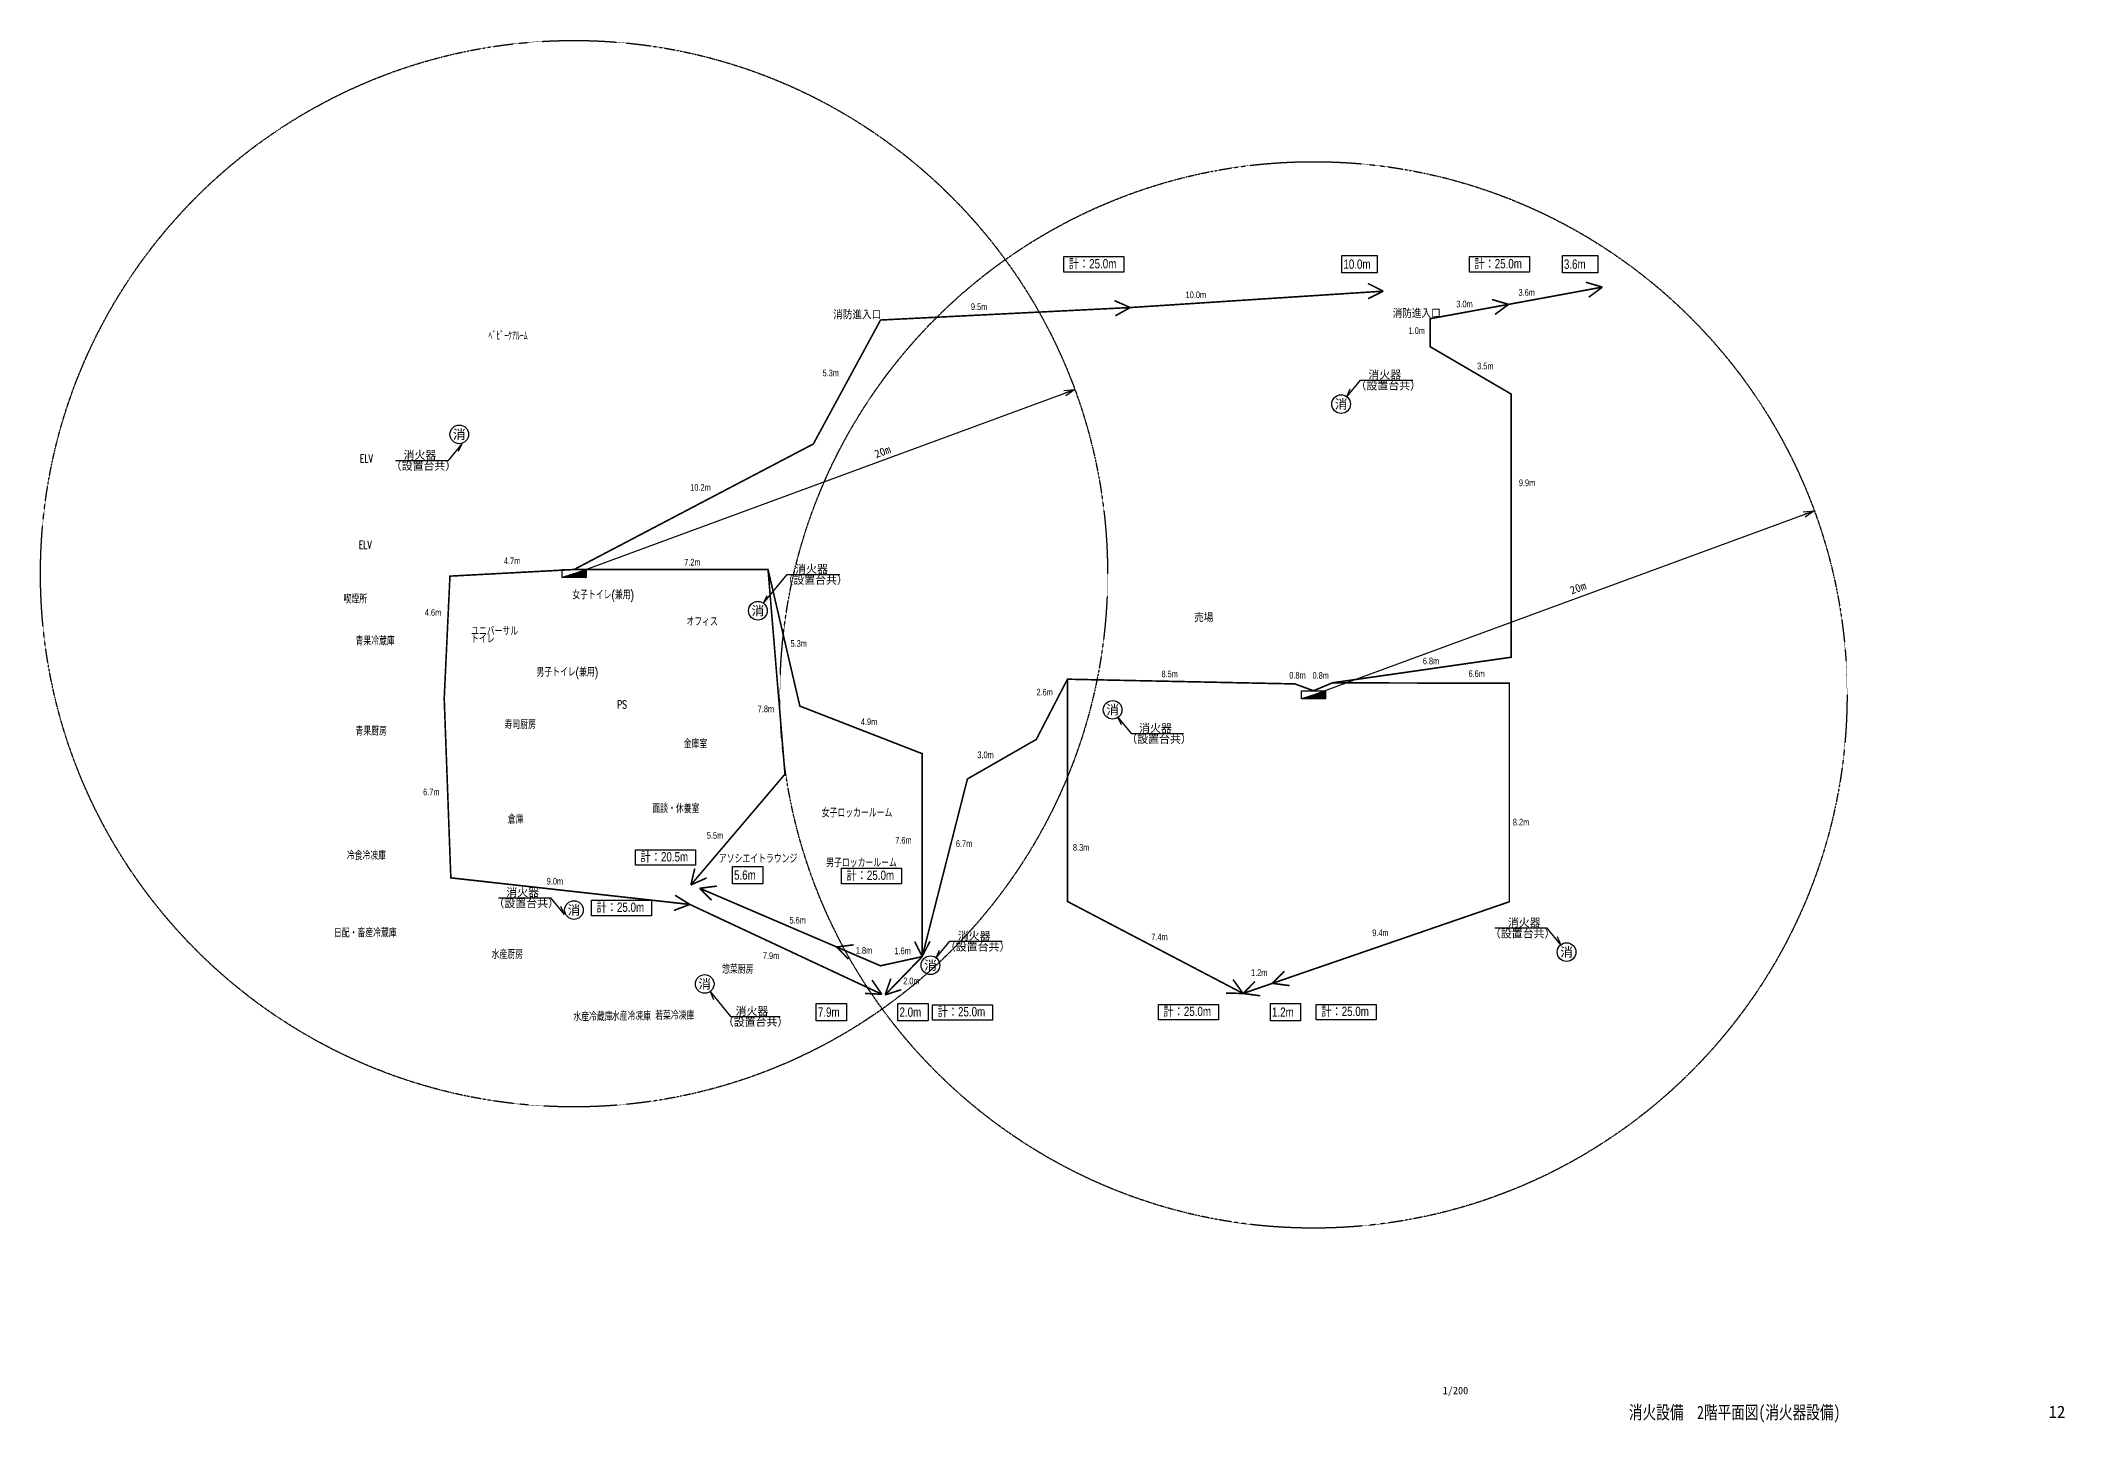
# Model space of a CAD drawing. Header units: millimetres. Extents: x -150 to 175142, y -150 to 58900.
# Drawn here: x 99270 to 175142, y 1672 to 53511 of the extents above; entities that cross this region are included whole.
import ezdxf
from ezdxf.enums import TextEntityAlignment as Align

# ---------------------------------------------------------------- set-up
doc = ezdxf.new("R2010")
doc.units = ezdxf.units.MM
doc.header["$LTSCALE"] = 0.2
doc.linetypes.add('PHANTOM2', pattern=[1.25, 0.625, -0.125, 0.125, -0.125, 0.125, -0.125])
for name, color, linetype in [('10機器､器具', 2, 'Continuous'), ('3-3', 7, 'Continuous'), ('91引出線､表', 7, 'Continuous'), ('A_室名', 8, 'Continuous'), ('枠内記述', 3, 'Continuous')]:
    doc.layers.add(name, color=color, linetype=linetype)
doc.styles.add('ROMANS', font='romans.shx', dxfattribs={"bigfont": 'bigfont.shx'})
doc.styles.get("Standard").update_dxf_attribs({"font": 'simplex.shx', "width": 0.8, "bigfont": 'extfont2.shx'})
doc.styles.add('STYLE1', font='MS Gothic.ttf')
doc.styles.add('ゴシック', font='MS Gothic.ttf', dxfattribs={"height": 4})
doc.styles.add('丸ゴチック', font='HGRSMP.TTF')

# ---------------------------------------------------------------- blocks, each defined once
blk = doc.blocks.new('消火器')
at = {"layer": '10機器､器具', "linetype": 'Continuous', "lineweight": -3}
blk.add_circle((0, 0), 350, dxfattribs=at)
at = {"layer": '10機器､器具', "color": 3, "linetype": 'Continuous', "lineweight": -3, "style": 'STYLE1'}
blk.add_text('消', height=350, dxfattribs=at).set_placement((0, 0), align=Align.MIDDLE_CENTER)
blk = doc.blocks.new('補助散水栓')
at = {"layer": '10機器､器具'}
h = blk.add_hatch(dxfattribs=at)
h.set_pattern_fill('ANSI31', color=256, scale=100, style=0)
h.set_pattern_definition([(45, (-29529.789, -20016.6), (-8.8388348, 8.8388348), [])])
h.paths.add_polyline_path([(375, -119.73875), (375, 119.73875), (-375, -119.73875)])
blk.add_line((375, 119.73875), (-375, -119.73875), dxfattribs=at)
blk.add_lwpolyline([(-375, -119.73875), (-375, 130.26125), (375, 130.26125), (375, -119.73875)], close=True, dxfattribs=at)
blk = doc.blocks.new('_Open30')
at = {"color": 0, "linetype": 'ByBlock', "lineweight": -2}
for p, q in [((-1, 0.27), (0, 0)), ((0, 0), (-1, -0.27)), ((0, 0), (-1, 0))]:
    blk.add_line(p, q, dxfattribs=at)

msp = doc.modelspace()

# ---------------------------------------------------------------- linework, layer by layer
at = {"layer": '10機器､器具', "color": 7}
for p, q in [((119270, 33511), (138040, 40415)), ((146990, 28964), (165760, 35868))]:
    msp.add_line(p, q, dxfattribs=at)
at = {"layer": '10機器､器具', "color": 1, "true_color": 0xff0000}
for points in [[(137628, 45402), (139878, 45402), (139878, 44820), (137628, 44820)], [(152832, 45402), (155081, 45402), (155081, 44820), (152832, 44820)], [(121578, 23155), (123827, 23155), (123827, 22573), (121578, 22573)], [(129297, 22465), (131547, 22465), (131547, 21883), (129297, 21883)], [(119928, 21265), (122177, 21265), (122177, 20683), (119928, 20683)], [(132712, 17343), (134962, 17343), (134962, 16761), (132712, 16761)], [(141178, 17358), (143427, 17358), (143427, 16776), (141178, 16776)], [(147096, 17358), (149345, 17358), (149345, 16776), (147096, 16776)]]:
    msp.add_lwpolyline(points, close=True, dxfattribs=at)
at = {"layer": '10機器､器具', "color": 5, "true_color": 0x0000ff}
for points in [[(148053, 45440), (149376, 45440), (149376, 44796), (148053, 44796)], [(156319, 45440), (157642, 45440), (157642, 44796), (156319, 44796)], [(125211, 22527), (126342, 22527), (126342, 21883), (125211, 21883)], [(128353, 17384), (129484, 17384), (129484, 16740), (128353, 16740)], [(131413, 17384), (132544, 17384), (132544, 16740), (131413, 16740)], [(145376, 17384), (146507, 17384), (146507, 16740), (145376, 16740)]]:
    msp.add_lwpolyline(points, close=True, dxfattribs=at)
at = {"layer": '10機器､器具', "color": 5, "true_color": 0x0000ff, "const_width": 60}
for points in [[(140104, 43492), (149607, 44108)], [(149607, 44108), (149030, 44397)], [(149607, 44108), (149037, 43827)], [(154303, 43612), (157820, 44260)], [(157820, 44260), (157200, 44441)], [(157820, 44260), (157309, 43882)], [(123982, 21712), (124624, 21792)], [(129114, 19510), (123982, 21712)], [(123982, 21712), (124426, 21258)], [(130807, 17737), (123611, 21105)], [(132317, 19143), (130932, 17712)], [(130807, 17737), (130441, 18269)], [(130932, 17712), (131146, 18323)], [(144350, 17765), (144798, 18215)], [(130807, 17737), (130173, 17766)], [(130932, 17712), (131537, 17908)], [(144350, 17765), (145450, 18146)], [(144350, 17765), (144991, 17679)]]:
    msp.add_lwpolyline(points, dxfattribs=at)
at = {"layer": '10機器､器具', "color": 1, "true_color": 0xff0000, "const_width": 60}
for points in [[(119270, 33667), (128240, 38375), (130760, 43025), (140119, 43493)], [(140119, 43493), (139527, 43753)], [(140119, 43493), (139563, 43184)], [(146990, 29120), (147700, 29417), (154400, 30377), (154400, 40247), (151362, 42025), (151362, 43075), (154303, 43612)], [(154303, 43612), (153683, 43793)], [(154303, 43612), (153792, 43234)], [(119270, 33667), (114619, 33419), (114404, 28825), (114652, 22102), (123611, 21105)], [(119270, 33667), (126542, 33667), (127178, 25992), (123650, 21837)], [(132321, 19147), (132321, 26760), (127736, 28544), (126542, 33667)], [(146990, 29120), (146293, 29376), (137767, 29553), (136598, 27294), (134017, 25812), (132321, 19147), (132317, 19143)], [(137767, 29553), (137767, 21216), (144350, 17765)], [(145450, 18146), (154330, 21205), (154330, 29401), (147700, 29417), (146990, 29120)], [(123650, 21837), (123796, 22456)], [(123650, 21837), (124241, 22099)], [(123611, 21105), (123063, 21448)], [(123611, 21105), (123017, 20880)], [(132321, 19147), (132041, 19717)], [(132321, 19147), (132611, 19725)], [(129114, 19510), (129755, 19590)], [(132321, 19147), (130758, 18804), (129114, 19510)], [(129114, 19510), (129558, 19055)], [(144350, 17765), (143973, 18289)], [(145450, 18146), (145898, 18597)], [(144350, 17765), (143715, 17781)], [(145450, 18146), (146091, 18060)]]:
    msp.add_lwpolyline(points, dxfattribs=at)
at = {"layer": '10機器､器具', "color": 7, "linetype": 'PHANTOM2', "lineweight": -3, "ltscale": 50}
for centre in [(119270, 33511), (146990, 28964)]:
    msp.add_circle(centre, 20000, dxfattribs=at)
at = {"layer": '91引出線､表'}
for p, q in [((148237, 40150), (148748, 40774)), ((148237, 40150), (148369, 40441)), ((148748, 40774), (150714, 40774)), ((115060, 38385), (114549, 37761)), ((115060, 38385), (114928, 38093)), ((112583, 37761), (114549, 37761)), ((126375, 32400), (127263, 33484)), ((127263, 33484), (129229, 33484)), ((126375, 32400), (126507, 32691)), ((139643, 28140), (140154, 27516)), ((139643, 28140), (139775, 27848)), ((140154, 27516), (142120, 27516)), ((116434, 21356), (118400, 21356)), ((118911, 20732), (118400, 21356)), ((118911, 20732), (118780, 21024)), ((155754, 20219), (153788, 20219)), ((156265, 19595), (155754, 20219)), ((156265, 19595), (156133, 19887)), ((132844, 19103), (133355, 19727)), ((132844, 19103), (132976, 19394)), ((133355, 19727), (135321, 19727)), ((124370, 17835), (125133, 16904)), ((124370, 17835), (124502, 17544)), ((125133, 16904), (126995, 16904))]:
    msp.add_line(p, q, dxfattribs=at)

# ---------------------------------------------------------------- block references
at = {"layer": '10機器､器具', "color": 7, "xscale": 400.0000000000001, "yscale": 400.0000000000001, "zscale": 400.0000000000001, "rotation": 20.19557821808645}
for p in [(138040, 40415), (165760, 35868)]:
    msp.add_blockref('_Open30', p, dxfattribs=at)
at = {"layer": '10機器､器具'}
for p in [(148025, 39871), (114969, 38736), (126163, 32121), (139461, 28405), (119269, 20894), (132632, 18824), (156477, 19317), (124169, 18122)]:
    msp.add_blockref('消火器', p, dxfattribs=at)
at = {"layer": '10機器､器具', "xscale": 1.2, "yscale": 1.2, "zscale": 1.2}
for p in [(119270, 33511), (146990, 28964)]:
    msp.add_blockref('補助散水栓', p, dxfattribs=at)

# ---------------------------------------------------------------- texts
at = {"layer": '10機器､器具', "color": 1, "true_color": 0xff0000, "style": '丸ゴチック', "width": 0.8}
for s, height, p in [('計：25.0m', 350, (137817, 44963)), ('計：25.0m', 350, (153020, 44963)), ('9.5m', 250, (134147, 43400)), ('3.0m', 250, (152343, 43500)), ('1.0m', 250, (150553, 42499)), ('5.3m', 250, (128587, 40916)), ('3.5m', 250, (153124, 41174)), ('10.2m', 250, (123627, 36623)), ('9.9m', 250, (154687, 36794)), ('4.7m', 250, (116643, 33869)), ('7.2m', 250, (123399, 33817)), ('4.6m', 250, (113678, 31932)), ('5.3m', 250, (127386, 30769)), ('6.8m', 250, (151088, 30111)), ('8.5m', 250, (141293, 29626)), ('0.8m', 250, (146083, 29576)), ('0.8m', 250, (146954, 29568)), ('6.6m', 250, (152800, 29637)), ('2.6m', 250, (136605, 28942)), ('7.8m', 250, (126156, 28315)), ('4.9m', 250, (130023, 27832)), ('3.0m', 250, (134390, 26591)), ('6.7m', 250, (113613, 25198)), ('8.2m', 250, (154462, 24068)), ('5.5m', 250, (124248, 23569)), ('7.6m', 250, (131312, 23388)), ('計：20.5m', 350, (121766, 22716)), ('6.7m', 250, (133584, 23264)), ('8.3m', 250, (137973, 23118)), ('9.0m', 250, (118247, 21852)), ('計：25.0m', 350, (129486, 22026)), ('計：25.0m', 350, (120116, 20826)), ('7.4m', 250, (140909, 19761)), ('9.4m', 250, (149192, 19915)), ('1.8m', 250, (129833, 19258)), ('1.6m', 250, (131280, 19239)), ('計：25.0m', 350, (132901, 16904)), ('計：25.0m', 350, (141366, 16919)), ('計：25.0m', 350, (147284, 16919))]:
    msp.add_text(s, height=height, dxfattribs=at).set_placement(p)
at = {"layer": '10機器､器具', "color": 5, "true_color": 0x0000ff, "style": '丸ゴチック', "width": 0.8}
for s, height, p in [('10.0m', 350, (148111, 44946)), ('3.6m', 350, (156377, 44946)), ('10.0m', 250, (142197, 43846)), ('3.6m', 250, (154674, 43934)), ('5.6m', 350, (125269, 22033)), ('5.6m', 250, (127348, 20389, 800)), ('7.9m', 250, (126349, 19058, 800)), ('2.0m', 250, (131610, 18108)), ('1.2m', 250, (144650, 18422)), ('7.9m', 350, (128411, 16890)), ('2.0m', 350, (131471, 16890)), ('1.2m', 350, (145434, 16890))]:
    msp.add_text(s, height=height, dxfattribs=at).set_placement(p)
at = {"layer": '10機器､器具', "color": 3, "style": 'STYLE1'}
for p in [(130596, 37841), (156667, 32728)]:
    msp.add_text('20m', height=300, rotation=20.19558, dxfattribs=at).set_placement(p)
at = {"layer": '3-3', "color": 3, "linetype": 'Continuous', "lineweight": -3, "style": 'STYLE1'}
for s, p in [('消火器', (149047, 40826)), ('（設置台共）', (148564, 40417)), ('消火器', (112882, 37813)), ('（設置台共）', (112399, 37404)), ('（設置台共）', (127080, 33127)), ('消火器', (127562, 33536)), ('（設置台共）', (139971, 27159)), ('消火器', (140453, 27568)), ('（設置台共）', (116250, 20999)), ('消火器', (116733, 21408)), ('消火器', (154276, 20272)), ('消火器', (133654, 19779)), ('（設置台共）', (153600, 19863)), ('（設置台共）', (133171, 19370)), ('（設置台共）', (124846, 16548)), ('消火器', (125328, 16957))]:
    msp.add_text(s, height=300, dxfattribs=at).set_placement(p)
at = {"layer": 'A_室名', "style": 'ROMANS'}
for p in [(128986, 43057), (149960, 43108)]:
    msp.add_text('消防進入口', height=300, dxfattribs=at).set_placement(p)
at = {"layer": 'A_室名', "width": 0.7}
for s, p in [('ﾍﾞﾋﾞｰｹｱﾙｰﾑ', (116064, 42268)), ('ELV', (111244, 37678)), ('ELV', (111202, 34449)), ('喫煙所', (110630, 32399)), ('女子トイレ(兼用)', (119206, 32556)), ('青果冷蔵庫', (111078, 30824)), ('ユニバーサル', (115411, 31195)), ('トイレ', (115411, 30903)), ('オフィス', (123484, 31551)), ('男子トイレ(兼用)', (117862, 29655)), ('PS', (120886, 28452)), ('青果厨房', (111078, 27444)), ('寿司厨房', (116665, 27686)), ('金庫室', (123382, 26965)), ('倉庫', (116789, 24133)), ('面談・休養室', (122205, 24539)), ('冷食冷凍庫', (110753, 22774)), ('アソシエイトラウンジ', (124701, 22659)), ('日配・畜産冷蔵庫', (110271, 19874)), ('水産厨房', (116181, 19066)), ('惣菜厨房', (124822, 18511, -800)), ('水産冷蔵庫', (119244, 16733)), ('水産冷凍庫', (120687, 16749)), ('若菜冷凍庫', (122310, 16778))]:
    msp.add_text(s, height=300, dxfattribs=at).set_placement(p)
at = {"layer": 'A_室名'}
msp.add_text('売場', height=300, dxfattribs=at).set_placement((142517, 31995), align=Align.TOP_LEFT)
at = {"layer": 'A_室名', "width": 0.7}
for s, p in [('女子ロッカールーム', (128556, 24377)), ('男子ロッカールーム', (128724, 22506))]:
    msp.add_text(s, height=300, rotation=0.0003, dxfattribs=at).set_placement(p)
at = {"layer": '枠内記述', "linetype": 'ByBlock', "lineweight": -2, "style": 'ゴシック'}
msp.add_text('1/200', height=280, dxfattribs=at).set_placement((151836, 2733))
at = {"layer": '枠内記述', "linetype": 'ByBlock', "lineweight": -2, "style": 'ゴシック', "width": 0.75}
msp.add_text('消火設備\u30002階平面図(消火器設備)', height=500, dxfattribs=at).set_placement((162776, 2055), align=Align.MIDDLE_CENTER)
at = {"layer": '枠内記述', "style": 'ゴシック'}
msp.add_text('12', height=460, dxfattribs=at).set_placement((174546, 1844))

doc.saveas('drawing.dxf')
